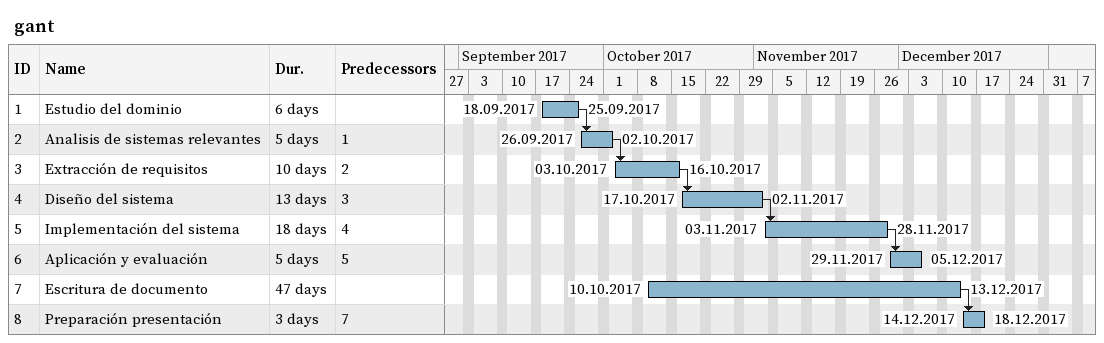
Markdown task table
gant

| ID | Task | Duration | Start | Finish | Predecessors |
|---|---|---|---|---|---|
| 1 | Estudio del dominio | 6d | 2017-09-18 | 2017-09-25 |  |
| 2 | Analisis de sistemas relevantes | 5d | 2017-09-26 | 2017-10-02 | 1 |
| 3 | Extracción de requisitos | 10d | 2017-10-03 | 2017-10-16 | 2 |
| 4 | Diseño del sistema | 13d | 2017-10-17 | 2017-11-02 | 3 |
| 5 | Implementación del sistema | 18d | 2017-11-03 | 2017-11-28 | 4 |
| 6 | Aplicación y evaluación | 5d | 2017-11-29 | 2017-12-05 | 5 |
| 7 | Escritura de documento | 47d | 2017-10-10 | 2017-12-13 |  |
| 8 | Preparación presentación | 3d | 2017-12-14 | 2017-12-18 | 7 |
